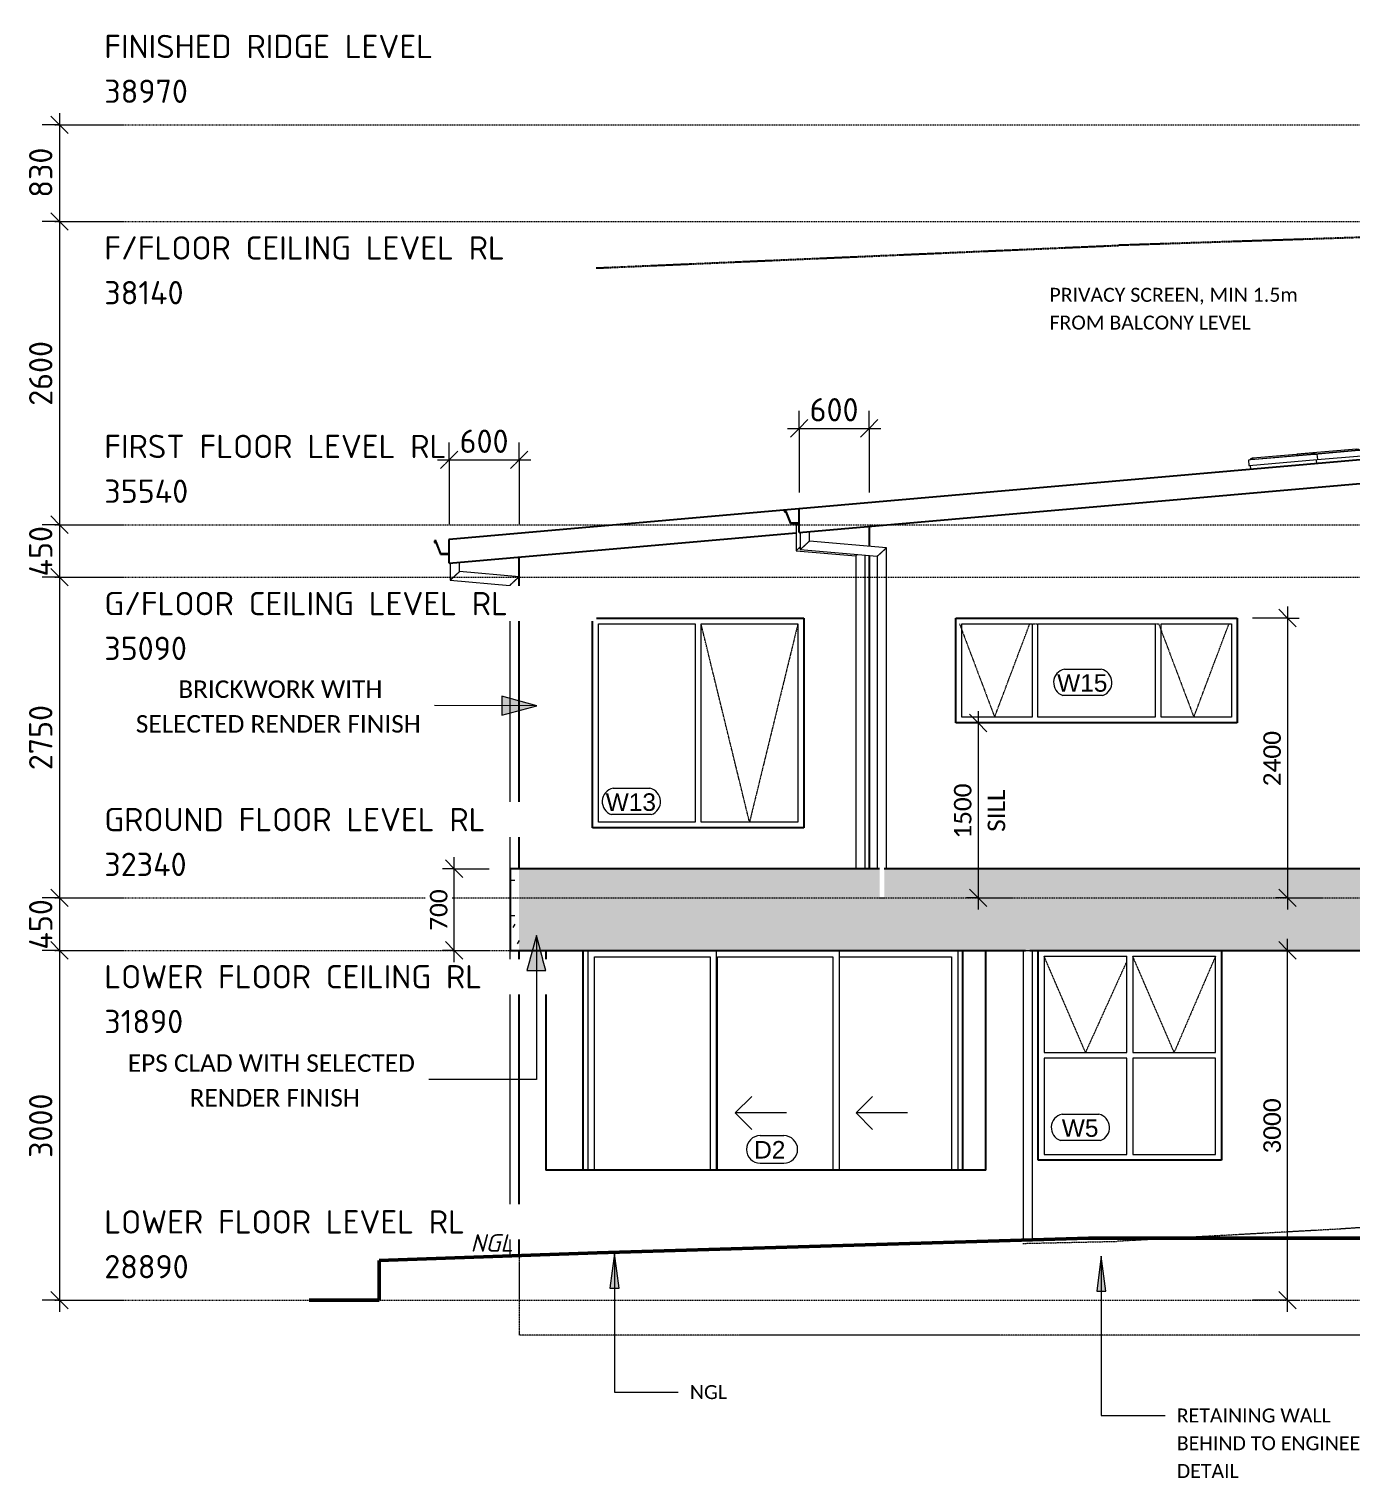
# Model space of a CAD drawing. Header units: millimetres. Extents: x -32501 to -4780, y 27365 to 40709.
# Drawn here: x -32501 to -21177, y 27365 to 39791 of the extents above; entities that cross this region are included whole.
import ezdxf

# ---------------------------------------------------------------- set-up
doc = ezdxf.new("R2010")
doc.units = ezdxf.units.MM
for name, pattern in [('Centre', [30, 12, -6, 6, -6]), ('Dash - Tight', [4.5, 3, -1.5]), ('Dash 1_1_', [2, 1, -1]), ('Dash 2_5mm', [5, 2.5, -2.5]), ('Overhead', [3.96875, 2.38125, -1.5875])]:
    doc.linetypes.add(name, pattern=pattern)
for name, color, linetype, lineweight in [('A-ANNO-DIMS', 211, 'Continuous', 9), ('A-ANNO-DIMS-100', 211, 'Continuous', 9), ('A-ANNO-IDEN', 131, 'Continuous', 9), ('A-DETL', 90, 'Continuous', 9), ('A-DETL-MEDM', 33, 'Continuous', 25), ('A-DETL-THIN', 151, 'Continuous', 9), ('A-DETL-WIDE', 214, 'Continuous', 50), ('A-DOOR', 31, 'Continuous', 9), ('A-DOOR-FRAM', 31, 'Continuous', 9), ('A-DOOR-IDEN', 31, 'Continuous', 9), ('A-FLOR-LEVL', 51, 'Continuous', 9), ('A-FLOR-OVHD', 1, 'Overhead', 9), ('A-GENM', 13, 'Continuous', 9), ('A-GLAZ', 151, 'Continuous', 9), ('A-GLAZ-IDEN', 152, 'Continuous', 9), ('A-WALL-PATT', 111, 'Continuous', 9), ('G-ANNO-TEXT', 231, 'Continuous', 9)]:
    doc.layers.add(name, color=color, linetype=linetype, lineweight=lineweight)
doc.styles.add('Arial', font='arial.ttf', dxfattribs={"height": 150})
doc.styles.add('Calibri', font='calibri.ttf', dxfattribs={"height": 150})
doc.styles.add('Calibri_1', font='calibri.ttf', dxfattribs={"height": 120})
doc.styles.add('ISOCPEUR', font='ISOCPEUR.ttf', dxfattribs={"height": 200})
doc.styles.add('ISOCPEUR_I', font='', dxfattribs={"height": 150})
doc.styles.get('ISOCPEUR_I').set_extended_font_data('ISOCPEUR', italic=True)
doc.dimstyles.new('1_5mm_Calibri_Orange', dxfattribs={"dimscale": 304.8, "dimtxt": 176.602264, "dimasz": 0.492126, "dimexe": 0.328084, "dimexo": 0.0625, "dimgap": 0, "dimtad": 1, "dimdec": 0, "dimzin": 0, "dimdsep": 46, "dimtxsty": 'Calibri', "dimblk1": 'OBLIQUE', "dimblk2": 'OBLIQUE', "dimsah": 1, "dimcen": 0.09, "dimdle": 0.328084, "dimazin": 0, "dimtfac": 1, "dimtdec": 4, "dimtix": 1, "dimtmove": 0, "dimatfit": 3, "dimfxl": 0.984252, "dimfxlon": 1, "dimtvp": 1, "dimtfill": 1, "dimtolj": 1, "dimtzin": 0, "dimarcsym": 2})
doc.dimstyles.new('2_0mm_ISOCPEUR_1', dxfattribs={"dimscale": 304.8, "dimtxt": 200.550994, "dimasz": 0.492126, "dimexe": 0.492126, "dimexo": 0.0625, "dimgap": 0, "dimtad": 1, "dimdec": 0, "dimzin": 0, "dimdsep": 46, "dimtxsty": 'ISOCPEUR', "dimblk1": 'OBLIQUE', "dimblk2": 'OBLIQUE', "dimsah": 1, "dimcen": 0.09, "dimdle": 0.328084, "dimazin": 0, "dimtfac": 1, "dimtdec": 4, "dimtix": 1, "dimtmove": 0, "dimatfit": 3, "dimfxl": 1.804462, "dimfxlon": 1, "dimtvp": 1, "dimtolj": 1, "dimtzin": 0, "dimarcsym": 2})
pattern_1 = [(0, (-17498.15, 1200), (406.4, 101.6), [33.528, -271.272, 33.528, -271.272, -1625.6]), (0, (-17498.15, 1200), (406.4, 101.6), [-609.6, 33.528, -576.072, 33.528, -271.272, -711.2]), (0, (-17498.15, 1200), (406.4, 101.6), [-1524, 33.528, -169.672, 33.528, -474.472]), (120, (-17345.75, 1250.8), (-291.18818, 301.15272), [33.528, -271.272, 33.528, -271.272, -1625.6]), (120, (-17345.75, 1250.8), (-291.18818, 301.15272), [-609.6, 33.528, -576.072, 33.528, -271.272, -711.2]), (120, (-17345.75, 1250.8), (-291.18818, 301.15272), [-1524, 33.528, -169.672, 33.528, -474.472]), (240, (-17294.95, 1454), (-115.21182, -402.75272), [33.528, -271.272, 33.528, -271.272, -1625.6]), (240, (-17294.95, 1454), (-115.21182, -402.75272), [-609.6, 33.528, -576.072, 33.528, -271.272, -711.2]), (240, (-17294.95, 1454), (-115.21182, -402.75272), [-1524, 33.528, -169.672, 33.528, -474.472])]

# ---------------------------------------------------------------- blocks, each defined once
blk = doc.blocks.new('VELUX FS   deck mounted   fixed - C01-1726125-lhs')
at = {"layer": 'A-GLAZ'}
for p, q in [((-21434, 36068), (-22060, 36014)), ((-22047, 36094), (-22043, 36048)), ((-22028, 36098), (-22046, 36095)), ((-22041, 36047), (-21459, 36098)), ((-22032, 36048), (-22029, 36016)), ((-22029, 36100), (-21480, 36148)), ((-22029, 36103), (-22029, 36100)), ((-22028, 36098), (-21481, 36146)), ((-21501, 36155), (-22010, 36111)), ((-21501, 36155), (-22010, 36111)), ((-21481, 36146), (-21462, 36146)), ((-21480, 36151), (-21480, 36148)), ((-21468, 36097), (-21465, 36066)), ((-21461, 36145), (-21457, 36099)), ((-21434, 36068), (-21434, 36066)), ((-22060, 36014), (-22060, 36012))]:
    blk.add_line(p, q, dxfattribs=at)
for points in [[(-22046, 36095), (-22046, 36095), (-22046, 36095), (-22046, 36095), (-22046, 36094), (-22047, 36094), (-22047, 36094), (-22047, 36094), (-22047, 36094)], [(-22029, 36100), (-22029, 36100), (-22029, 36100), (-22029, 36099), (-22028, 36099), (-22028, 36098), (-22028, 36098)], [(-22004, 36111), (-22008, 36111), (-22016, 36110), (-22024, 36108), (-22028, 36106)], [(-22016, 36110), (-22012, 36111), (-22008, 36111), (-22004, 36111)], [(-21506, 36155), (-21502, 36155), (-21498, 36156), (-21494, 36156)], [(-21506, 36155), (-21502, 36155), (-21494, 36156), (-21486, 36155), (-21482, 36154)], [(-21480, 36148), (-21480, 36148), (-21480, 36148), (-21480, 36147), (-21480, 36147), (-21481, 36146), (-21481, 36146)], [(-21462, 36146), (-21462, 36146), (-21462, 36146), (-21462, 36146), (-21462, 36146), (-21462, 36145), (-21461, 36145), (-21461, 36145), (-21461, 36145)]]:
    blk.add_open_spline(points, degree=3, dxfattribs=at)
for points, knots in [([(-22043, 36048), (-22043, 36048), (-22043, 36048), (-22042, 36047), (-22042, 36047), (-22042, 36047), (-22042, 36047), (-22042, 36047), (-22042, 36047), (-22042, 36047), (-22041, 36047), (-22041, 36047), (-22041, 36047), (-22041, 36047)], [0, 0, 0, 0, 0.0909091, 0.1363636, 0.1818182, 0.2272727, 0.2727273, 0.3181818, 0.3636364, 0.4090909, 0.4545455, 0.5, 0.5454545, 0.5454545, 0.5454545, 0.5454545]), ([(-22028, 36106), (-22028, 36106), (-22028, 36106), (-22028, 36106), (-22029, 36105), (-22029, 36105), (-22029, 36105), (-22029, 36104), (-22029, 36104), (-22029, 36103)], [0, 0, 0, 0, 0.2, 0.3, 0.4, 0.5, 0.6, 0.8, 1, 1, 1, 1]), ([(-21482, 36154), (-21482, 36154), (-21482, 36154), (-21481, 36154), (-21481, 36153), (-21481, 36153), (-21481, 36153), (-21480, 36152), (-21480, 36152), (-21480, 36151)], [0, 0, 0, 0, 0.2, 0.3, 0.4, 0.5, 0.6, 0.8, 1, 1, 1, 1]), ([(-21457, 36099), (-21457, 36099), (-21457, 36099), (-21457, 36099), (-21457, 36098), (-21458, 36098), (-21458, 36098), (-21458, 36098), (-21458, 36098), (-21458, 36098), (-21458, 36098), (-21458, 36098), (-21459, 36098), (-21459, 36098)], [0, 0, 0, 0, 0.0909091, 0.1363636, 0.1818182, 0.2272727, 0.2727273, 0.3181818, 0.3636364, 0.4090909, 0.4545455, 0.5, 0.5454545, 0.5454545, 0.5454545, 0.5454545])]:
    blk.add_open_spline(points, degree=3, knots=knots, dxfattribs=at)
blk = doc.blocks.new('AS_AA 0606 - 1518_2 PANEL HORIZONTAL_ - AA1818-1980610-lhs')
at = {"layer": 'A-GLAZ'}
for p, q in [((-27619, 32990), (-27619, 34690)), ((-27619, 34690), (-26789, 34690)), ((-26789, 34690), (-26789, 32990)), ((-26739, 32990), (-26739, 34690)), ((-26739, 34690), (-25909, 34690)), ((-25909, 34690), (-25909, 32990)), ((-26789, 32990), (-27619, 32990)), ((-25909, 32990), (-26739, 32990))]:
    blk.add_line(p, q, dxfattribs=at)
blk = doc.blocks.new('AS_AA 0622 - 1527_3 PANEL HORIZONTAL_ - AA0924-2012006-lhs')
at = {"layer": 'A-GLAZ'}
for p, q in [((-24504, 33890), (-24504, 34690)), ((-24504, 34690), (-23902, 34690)), ((-23902, 34690), (-23902, 33890)), ((-23852, 33890), (-23852, 34690)), ((-23852, 34690), (-22847, 34690)), ((-22847, 34690), (-22847, 33890)), ((-22797, 33890), (-22797, 34690)), ((-22797, 34690), (-22194, 34690)), ((-22194, 34690), (-22194, 33890)), ((-23902, 33890), (-24504, 33890)), ((-22847, 33890), (-23852, 33890)), ((-22194, 33890), (-22797, 33890))]:
    blk.add_line(p, q, dxfattribs=at)
blk = doc.blocks.new('VELUX FS   deck mounted   fixed - C01-V1-lhs')
at = {"layer": 'A-GLAZ'}
for p, q in [((-21121, 36189), (-21630, 36144)), ((-21121, 36189), (-21630, 36144)), ((-21481, 36146), (-21101, 36179)), ((-21480, 36148), (-21100, 36182)), ((-21101, 36179), (-21082, 36179)), ((-21100, 36185), (-21100, 36182)), ((-21081, 36178), (-21077, 36132)), ((-21458, 36098), (-21079, 36131)), ((-21055, 36102), (-21434, 36068)), ((-21088, 36130), (-21086, 36099)), ((-21055, 36102), (-21054, 36100))]:
    blk.add_line(p, q, dxfattribs=at)
for points in [[(-21126, 36188), (-21122, 36189), (-21118, 36189), (-21114, 36189)], [(-21126, 36188), (-21122, 36189), (-21114, 36189), (-21106, 36188), (-21102, 36187)], [(-21100, 36182), (-21100, 36181), (-21100, 36181), (-21100, 36180), (-21100, 36180), (-21101, 36179), (-21101, 36179)], [(-21082, 36179), (-21082, 36179), (-21082, 36179), (-21082, 36179), (-21082, 36179), (-21082, 36179), (-21081, 36178), (-21081, 36178), (-21081, 36178)], [(-21624, 36144), (-21628, 36144), (-21631, 36144), (-21634, 36143)], [(-21634, 36143), (-21631, 36144), (-21628, 36144), (-21624, 36144)]]:
    blk.add_open_spline(points, degree=3, dxfattribs=at)
for points, knots in [([(-21102, 36187), (-21102, 36187), (-21102, 36187), (-21101, 36187), (-21101, 36187), (-21101, 36186), (-21101, 36186), (-21100, 36185), (-21100, 36185), (-21100, 36185)], [0, 0, 0, 0, 0.2, 0.3, 0.4, 0.5, 0.6, 0.8, 1, 1, 1, 1]), ([(-21077, 36132), (-21077, 36132), (-21077, 36132), (-21077, 36132), (-21078, 36132), (-21078, 36132), (-21078, 36131), (-21078, 36131), (-21078, 36131), (-21078, 36131), (-21078, 36131), (-21078, 36131), (-21079, 36131), (-21079, 36131)], [0, 0, 0, 0, 0.0909091, 0.1363636, 0.1818182, 0.2272727, 0.2727273, 0.3181818, 0.3636364, 0.4090909, 0.4545455, 0.5, 0.5454545, 0.5454545, 0.5454545, 0.5454545])]:
    blk.add_open_spline(points, degree=3, knots=knots, dxfattribs=at)
blk = doc.blocks.new('Stacker Door - 3 Panel - XXF3032 SP-2545091-lhs')
at = {"layer": 'A-DOOR'}
for p, q in [((-27749, 31890), (-27749, 30004)), ((-27709, 31889), (-27709, 30004)), ((-27709, 31889), (-24539, 31889)), ((-24539, 31889), (-24539, 30004)), ((-24499, 30004), (-24499, 31890))]:
    blk.add_line(p, q, dxfattribs=at)
at = {"layer": 'A-DOOR-FRAM'}
for p, q in [((-27654, 30004), (-27654, 31835)), ((-27654, 31835), (-26663, 31835)), ((-26663, 31835), (-26663, 30004)), ((-26608, 30004), (-26608, 31889)), ((-26600, 30004), (-26600, 31835)), ((-26600, 31835), (-25609, 31835)), ((-25609, 31835), (-25609, 30004)), ((-25554, 30004), (-25554, 31889)), ((-25554, 31835), (-24594, 31835)), ((-24594, 31835), (-24594, 30004))]:
    blk.add_line(p, q, dxfattribs=at)
blk = doc.blocks.new('Custom - Equal Panel T _ M_4 PANEL VERTICAL_ - AF1815T SP-2446777-lhs')
at = {"layer": 'A-GLAZ'}
for p, q in [((-23849, 30090), (-23849, 31890)), ((-23799, 31840), (-23799, 31015)), ((-23799, 31840), (-23089, 31840)), ((-23089, 31015), (-23089, 31840)), ((-23039, 31840), (-22329, 31840)), ((-23039, 31840), (-23039, 31015)), ((-22329, 31015), (-22329, 31840)), ((-22279, 31890), (-22279, 30090)), ((-23799, 31015), (-23089, 31015)), ((-23799, 30965), (-23799, 30140)), ((-23089, 30965), (-23799, 30965)), ((-23089, 30140), (-23089, 30965)), ((-23039, 31015), (-22329, 31015)), ((-23039, 30965), (-23039, 30140)), ((-22329, 30965), (-23039, 30965)), ((-22329, 30140), (-22329, 30965)), ((-22279, 30090), (-23849, 30090)), ((-23799, 30140), (-23089, 30140)), ((-23039, 30140), (-22329, 30140))]:
    blk.add_line(p, q, dxfattribs=at)
blk = doc.blocks.new('Downpipe - 450 Eave-1917928-lhs')
at = {"layer": 'A-GENM'}
for p, q in [((-25889, 35475), (-25889, 35327)), ((-25809, 35400), (-25809, 35482)), ((-25889, 35327), (-25229, 35269)), ((-25149, 35342), (-25809, 35400)), ((-25149, 32590), (-25149, 35342)), ((-25229, 35269), (-25229, 32590)), ((-25209, 32340), (-25169, 32340))]:
    blk.add_line(p, q, dxfattribs=at)
for points in [[(-25809, 35400), (-25809, 35400), (-25810, 35399), (-25812, 35397), (-25815, 35395), (-25817, 35393), (-25819, 35391), (-25822, 35389), (-25825, 35386), (-25829, 35382), (-25832, 35380), (-25834, 35377), (-25837, 35375), (-25839, 35373), (-25842, 35371), (-25844, 35368), (-25847, 35366), (-25849, 35363), (-25852, 35361), (-25855, 35359), (-25857, 35356), (-25860, 35354), (-25862, 35352), (-25865, 35349), (-25867, 35347), (-25869, 35345), (-25872, 35343), (-25875, 35340), (-25877, 35338), (-25880, 35336), (-25882, 35334), (-25884, 35332), (-25887, 35329), (-25889, 35327), (-25889, 35327), (-25889, 35327)], [(-25149, 35342), (-25149, 35342), (-25150, 35342), (-25152, 35340), (-25155, 35337), (-25157, 35335), (-25159, 35333), (-25162, 35331), (-25165, 35328), (-25169, 35325), (-25172, 35322), (-25174, 35320), (-25177, 35317), (-25179, 35315), (-25182, 35313), (-25184, 35310), (-25187, 35308), (-25189, 35306), (-25192, 35303), (-25195, 35301), (-25197, 35298), (-25200, 35296), (-25202, 35294), (-25205, 35292), (-25207, 35289), (-25209, 35287), (-25212, 35285), (-25215, 35283), (-25217, 35280), (-25220, 35278), (-25222, 35276), (-25224, 35274), (-25227, 35272), (-25229, 35270), (-25229, 35269), (-25229, 35269)]]:
    blk.add_open_spline(points, degree=3, knots=[0, 0, 0, 0, 0.083333, 0.125, 0.166667, 0.208333, 0.229167, 0.25, 0.291667, 0.333333, 0.354167, 0.375, 0.395833, 0.416667, 0.4375, 0.458333, 0.479167, 0.5, 0.520833, 0.541667, 0.5625, 0.583333, 0.604167, 0.625, 0.645833, 0.666667, 0.6875, 0.708333, 0.75, 0.770833, 0.791667, 0.833333, 0.875, 0.916667, 1, 1, 1, 1], dxfattribs=at)
blk = doc.blocks.new('Downpipe - 450 Eave-1917949-lhs')
at = {"layer": 'A-GENM'}
for p, q in [((-28889, 35212), (-28889, 35065)), ((-28809, 35138), (-28809, 35219)), ((-28889, 35065), (-28379, 35020)), ((-28299, 35093), (-28809, 35138)), ((-28379, 35020), (-28379, 29271))]:
    blk.add_line(p, q, dxfattribs=at)
for points in [[(-28809, 35138), (-28809, 35138), (-28810, 35137), (-28812, 35135), (-28815, 35133), (-28817, 35131), (-28819, 35129), (-28822, 35127), (-28825, 35124), (-28829, 35120), (-28832, 35118), (-28834, 35115), (-28837, 35113), (-28839, 35111), (-28842, 35109), (-28844, 35106), (-28847, 35104), (-28849, 35101), (-28852, 35099), (-28855, 35097), (-28857, 35094), (-28860, 35092), (-28862, 35090), (-28865, 35087), (-28867, 35085), (-28869, 35083), (-28872, 35081), (-28875, 35078), (-28877, 35076), (-28880, 35074), (-28882, 35072), (-28884, 35070), (-28887, 35067), (-28889, 35065), (-28889, 35065), (-28889, 35065)], [(-28299, 35093), (-28299, 35093), (-28300, 35093), (-28302, 35091), (-28305, 35089), (-28307, 35086), (-28309, 35084), (-28312, 35082), (-28315, 35079), (-28319, 35076), (-28322, 35073), (-28324, 35071), (-28327, 35069), (-28329, 35066), (-28332, 35064), (-28334, 35062), (-28337, 35059), (-28339, 35057), (-28342, 35054), (-28345, 35052), (-28347, 35050), (-28350, 35047), (-28352, 35045), (-28355, 35043), (-28357, 35040), (-28359, 35038), (-28362, 35036), (-28365, 35034), (-28367, 35031), (-28370, 35029), (-28372, 35027), (-28374, 35025), (-28377, 35023), (-28379, 35021), (-28379, 35020), (-28379, 35020)]]:
    blk.add_open_spline(points, degree=3, knots=[0, 0, 0, 0, 0.083333, 0.125, 0.166667, 0.208333, 0.229167, 0.25, 0.291667, 0.333333, 0.354167, 0.375, 0.395833, 0.416667, 0.4375, 0.458333, 0.479167, 0.5, 0.520833, 0.541667, 0.5625, 0.583333, 0.604167, 0.625, 0.645833, 0.666667, 0.6875, 0.708333, 0.75, 0.770833, 0.791667, 0.833333, 0.875, 0.916667, 1, 1, 1, 1], dxfattribs=at)
blk = doc.blocks.new('Downpipe - 450 Eave-V3-lhs')
at = {"layer": 'A-GENM'}
for p, q in [((-23980, 31890), (-23980, 29405)), ((-23960, 31890), (-23940, 31890)), ((-23940, 31890), (-23920, 31890)), ((-23900, 29407), (-23900, 31890))]:
    blk.add_line(p, q, dxfattribs=at)
blk = doc.blocks.new('Downpipe - 450 Eave-1975806-lhs')
at = {"layer": 'A-GENM'}
for p, q in [((-25924, 35540), (-25924, 35317)), ((-25900, 35540), (-25924, 35540)), ((-25924, 35317), (-25414, 35272)), ((-25414, 35272), (-25414, 32590)), ((-25334, 32590), (-25334, 35278))]:
    blk.add_line(p, q, dxfattribs=at)
for points, knots in [([(-25890, 35349), (-25890, 35349), (-25890, 35348), (-25892, 35346), (-25895, 35344), (-25897, 35342), (-25900, 35339), (-25902, 35337), (-25904, 35335), (-25907, 35333), (-25910, 35330), (-25912, 35328), (-25915, 35326), (-25917, 35324), (-25919, 35322), (-25922, 35319), (-25924, 35317), (-25924, 35317), (-25924, 35317)], [0.5402469, 0.5402469, 0.5402469, 0.5402469, 0.5416667, 0.5625, 0.5833333, 0.6041667, 0.625, 0.6458333, 0.6666667, 0.6875, 0.7083333, 0.75, 0.7708333, 0.7916667, 0.8333333, 0.875, 0.9166667, 1, 1, 1, 1]), ([(-25402, 35284), (-25402, 35284), (-25403, 35283), (-25405, 35281), (-25407, 35279), (-25409, 35277), (-25412, 35275), (-25414, 35273), (-25414, 35272), (-25414, 35272)], [0.7369565, 0.7369565, 0.7369565, 0.7369565, 0.75, 0.7708333, 0.7916667, 0.8333333, 0.875, 0.9166667, 1, 1, 1, 1])]:
    blk.add_open_spline(points, degree=3, knots=knots, dxfattribs=at)
blk = doc.blocks.new('DIMBLOCK2-lhs')
at = {"layer": 'A-ANNO-DIMS-100'}
for p, q in [((-28899, 36096), (-28899, 36246)), ((-28899, 36096), (-28824, 36171)), ((-28299, 36096), (-28299, 36246)), ((-28299, 36096), (-28224, 36171)), ((-28999, 36096), (-28199, 36096)), ((-28899, 36096), (-28974, 36021)), ((-28899, 36096), (-28899, 35546)), ((-28299, 36096), (-28374, 36021)), ((-28299, 36096), (-28299, 35546))]:
    blk.add_line(p, q, dxfattribs=at)
at = {"layer": 'A-ANNO-DIMS-100', "color": 0, "insert": (-28809, 36356), "char_height": 200, "width": 504.03, "attachment_point": 1, "line_spacing_factor": 1.135194, "style": 'ISOCPEUR'}
blk.add_mtext('600', dxfattribs=at)
blk = doc.blocks.new('_Oblique')
at = {"color": 0, "linetype": 'ByBlock', "lineweight": -2}
blk.add_line((-0.5, -0.5), (0.5, 0.5), dxfattribs=at)
blk = doc.blocks.new('DIMBLOCK3-lhs')
at = {"layer": 'A-ANNO-DIMS-100'}
for p, q in [((-25899, 36366), (-25899, 36516)), ((-25899, 36366), (-25824, 36441)), ((-25299, 36366), (-25299, 36516)), ((-25299, 36366), (-25224, 36441)), ((-25999, 36366), (-25199, 36366)), ((-25899, 36366), (-25974, 36291)), ((-25899, 36366), (-25899, 35816)), ((-25299, 36366), (-25374, 36291)), ((-25299, 36366), (-25299, 35816))]:
    blk.add_line(p, q, dxfattribs=at)
at = {"layer": 'A-ANNO-DIMS-100', "color": 0, "insert": (-25809, 36626), "char_height": 200, "width": 504.03, "attachment_point": 1, "line_spacing_factor": 1.135194, "style": 'ISOCPEUR'}
blk.add_mtext('600', dxfattribs=at)
blk = doc.blocks.new('DIMBLOCK5-lhs')
at = {"layer": 'A-ANNO-DIMS-100'}
for p, q in [((-21713, 34740), (-21788, 34815)), ((-21713, 34840), (-21713, 32240)), ((-21713, 34740), (-22013, 34740)), ((-21713, 34740), (-21638, 34665)), ((-21713, 34740), (-21613, 34740)), ((-21713, 32340), (-21813, 32340)), ((-21713, 32340), (-21788, 32415)), ((-21713, 32340), (-21638, 32265)), ((-21713, 32340), (-21413, 32340))]:
    blk.add_line(p, q, dxfattribs=at)
at = {"layer": 'A-ANNO-DIMS-100', "color": 0, "insert": (-21920, 33297), "char_height": 150, "width": 583.66, "attachment_point": 1, "rotation": 90, "line_spacing_factor": 1.158048, "style": 'Calibri', "bg_fill": 3, "box_fill_scale": 1.25, "bg_fill_color": 9, "bg_fill_true_color": 13158600, "bg_fill_transparency": 0}
blk.add_mtext('2400', dxfattribs=at)
blk = doc.blocks.new('DIMBLOCK6-lhs')
at = {"layer": 'A-ANNO-DIMS-100'}
for p, q in [((-32239, 38970), (-32314, 39045)), ((-32239, 39070), (-32239, 38140)), ((-32239, 38970), (-32389, 38970)), ((-32239, 38970), (-32164, 38895)), ((-32239, 38970), (-31689, 38970)), ((-32239, 38140), (-32314, 38215)), ((-32239, 38140), (-32389, 38140)), ((-32239, 38140), (-32164, 38065)), ((-32239, 38140), (-31689, 38140))]:
    blk.add_line(p, q, dxfattribs=at)
at = {"layer": 'A-ANNO-DIMS-100', "color": 0, "insert": (-32500, 38345), "char_height": 200, "width": 504.03, "attachment_point": 1, "rotation": 90, "line_spacing_factor": 1.135194, "style": 'ISOCPEUR'}
blk.add_mtext('830', dxfattribs=at)
blk = doc.blocks.new('DIMBLOCK7-lhs')
at = {"layer": 'A-ANNO-DIMS-100'}
for p, q in [((-32239, 38140), (-32314, 38215)), ((-32239, 38140), (-32389, 38140)), ((-32239, 38140), (-32239, 35540)), ((-32239, 38140), (-32164, 38065)), ((-32239, 38140), (-31689, 38140)), ((-32239, 35540), (-32389, 35540)), ((-32239, 35540), (-32314, 35615)), ((-32239, 35540), (-32164, 35465)), ((-32239, 35540), (-31689, 35540))]:
    blk.add_line(p, q, dxfattribs=at)
at = {"layer": 'A-ANNO-DIMS-100', "color": 0, "insert": (-32500, 36560), "char_height": 200, "width": 672.04, "attachment_point": 1, "rotation": 90, "line_spacing_factor": 1.135194, "style": 'ISOCPEUR'}
blk.add_mtext('2600', dxfattribs=at)
blk = doc.blocks.new('DIMBLOCK8-lhs')
at = {"layer": 'A-ANNO-DIMS-100'}
for p, q in [((-32239, 35540), (-32389, 35540)), ((-32239, 35540), (-32314, 35615)), ((-32239, 35540), (-32239, 35090)), ((-32239, 35540), (-32164, 35465)), ((-32239, 35540), (-31689, 35540)), ((-32239, 35090), (-32389, 35090)), ((-32239, 35090), (-32314, 35165)), ((-32239, 35090), (-32164, 35015)), ((-32239, 35090), (-31689, 35090))]:
    blk.add_line(p, q, dxfattribs=at)
at = {"layer": 'A-ANNO-DIMS-100', "color": 0, "insert": (-32500, 35096), "char_height": 200, "width": 526.73, "attachment_point": 1, "rotation": 90, "line_spacing_factor": 1.135194, "style": 'ISOCPEUR'}
blk.add_mtext('450', dxfattribs=at)
blk = doc.blocks.new('DIMBLOCK9-lhs')
at = {"layer": 'A-ANNO-DIMS-100'}
for p, q in [((-32239, 35090), (-32389, 35090)), ((-32239, 35090), (-32314, 35165)), ((-32239, 35090), (-32239, 32340)), ((-32239, 35090), (-32164, 35015)), ((-32239, 35090), (-31689, 35090)), ((-32239, 32340), (-32389, 32340)), ((-32239, 32340), (-32314, 32415)), ((-32239, 32340), (-32164, 32265)), ((-32239, 32340), (-31689, 32340))]:
    blk.add_line(p, q, dxfattribs=at)
at = {"layer": 'A-ANNO-DIMS-100', "color": 0, "insert": (-32500, 33435), "char_height": 200, "width": 672.04, "attachment_point": 1, "rotation": 90, "line_spacing_factor": 1.135194, "style": 'ISOCPEUR'}
blk.add_mtext('2750', dxfattribs=at)
blk = doc.blocks.new('DIMBLOCK10-lhs')
at = {"layer": 'A-ANNO-DIMS-100'}
for p, q in [((-32239, 32340), (-32389, 32340)), ((-32239, 32340), (-32314, 32415)), ((-32239, 32340), (-32239, 31890)), ((-32239, 32340), (-32164, 32265)), ((-32239, 32340), (-31689, 32340)), ((-32239, 31890), (-32314, 31965)), ((-32239, 31890), (-32389, 31890)), ((-32239, 31890), (-32164, 31815)), ((-32239, 31890), (-31689, 31890))]:
    blk.add_line(p, q, dxfattribs=at)
at = {"layer": 'A-ANNO-DIMS-100', "color": 0, "insert": (-32500, 31896), "char_height": 200, "width": 526.73, "attachment_point": 1, "rotation": 90, "line_spacing_factor": 1.135194, "style": 'ISOCPEUR'}
blk.add_mtext('450', dxfattribs=at)
blk = doc.blocks.new('DIMBLOCK11-lhs')
at = {"layer": 'A-ANNO-DIMS-100'}
for p, q in [((-32239, 31890), (-32314, 31965)), ((-32239, 31890), (-32389, 31890)), ((-32239, 31890), (-32239, 28790)), ((-32239, 31890), (-32164, 31815)), ((-32239, 31890), (-31689, 31890)), ((-32239, 28890), (-32314, 28965)), ((-32239, 28890), (-32389, 28890)), ((-32239, 28890), (-32164, 28815)), ((-32239, 28890), (-31689, 28890))]:
    blk.add_line(p, q, dxfattribs=at)
at = {"layer": 'A-ANNO-DIMS-100', "color": 0, "insert": (-32500, 30110), "char_height": 200, "width": 672.04, "attachment_point": 1, "rotation": 90, "line_spacing_factor": 1.135194, "style": 'ISOCPEUR'}
blk.add_mtext('3000', dxfattribs=at)
blk = doc.blocks.new('DIMBLOCK12-lhs')
at = {"layer": 'A-ANNO-DIMS-100'}
for p, q in [((-24364, 33940), (-24364, 32240)), ((-24364, 33840), (-24464, 33840)), ((-24364, 33840), (-24439, 33915)), ((-24364, 33840), (-24289, 33765)), ((-24364, 33840), (-24064, 33840)), ((-24364, 32340), (-24464, 32340)), ((-24364, 32340), (-24439, 32415)), ((-24364, 32340), (-24289, 32265)), ((-24364, 32340), (-24064, 32340))]:
    blk.add_line(p, q, dxfattribs=at)
at = {"layer": 'A-ANNO-DIMS-100', "color": 0, "char_height": 150, "attachment_point": 1, "rotation": 90, "line_spacing_factor": 1.158048, "style": 'Calibri', "bg_fill": 3, "box_fill_scale": 1.25, "bg_fill_color": 9, "bg_fill_true_color": 13158600, "bg_fill_transparency": 0}
for s, insert, width in [('1500', (-24572, 32847), 583.66), ('SILL', (-24283, 32906), 441.22)]:
    blk.add_mtext(s, dxfattribs=dict(at, insert=insert, width=width))
blk = doc.blocks.new('Window Tag ELEVATION - Window Tag_Elevation-2303104-lhs')
at = {"layer": 'A-GLAZ-IDEN'}
for p, q in [((-11484, 37312), (-11170, 37312)), ((-11157, 37086), (-11498, 37086))]:
    blk.add_line(p, q, dxfattribs=at)
for centre, start, end in [((-11459, 37197), 102.445, 250.7813), ((-11195, 37197), 289.2187, 77.555)]:
    blk.add_arc(centre, 118, start, end, dxfattribs=at)
blk = doc.blocks.new('Door Tag Elevational - Door Tag_CB-2302819-lhs')
at = {"layer": 'A-DOOR-IDEN'}
for p, q in [((-26232, 30301), (-26030, 30301)), ((-26232, 30064), (-26030, 30064))]:
    blk.add_line(p, q, dxfattribs=at)
for centre, start, end in [((-26232, 30183), 90, 270), ((-26030, 30183), 270, 90)]:
    blk.add_arc(centre, 118, start, end, dxfattribs=at)
blk = doc.blocks.new('DIMBLOCK15-lhs')
at = {"layer": 'A-ANNO-DIMS-100'}
for p, q in [((-21713, 31890), (-21788, 31965)), ((-21713, 28790), (-21713, 31990)), ((-21713, 31890), (-22013, 31890)), ((-21713, 31890), (-21638, 31815)), ((-21713, 31890), (-21613, 31890)), ((-21713, 28890), (-21788, 28965)), ((-21713, 28890), (-22013, 28890)), ((-21713, 28890), (-21638, 28815)), ((-21713, 28890), (-21613, 28890))]:
    blk.add_line(p, q, dxfattribs=at)
at = {"layer": 'A-ANNO-DIMS-100', "color": 0, "insert": (-21920, 30147), "char_height": 150, "width": 583.66, "attachment_point": 1, "rotation": 90, "line_spacing_factor": 1.158048, "style": 'Calibri', "bg_fill": 3, "box_fill_scale": 1.25, "bg_fill_color": 9, "bg_fill_true_color": 13158600, "bg_fill_transparency": 0}
blk.add_mtext('3000', dxfattribs=at)
blk = doc.blocks.new('DIMBLOCK17-lhs')
at = {"layer": 'A-ANNO-DIMS-100'}
for p, q in [((-28856, 31790), (-28856, 32690)), ((-28856, 32590), (-28956, 32590)), ((-28856, 32590), (-28931, 32665)), ((-28856, 32590), (-28781, 32515)), ((-28856, 32590), (-28556, 32590)), ((-28856, 31890), (-28931, 31965)), ((-28856, 31890), (-28956, 31890)), ((-28856, 31890), (-28781, 31815)), ((-28856, 31890), (-28556, 31890))]:
    blk.add_line(p, q, dxfattribs=at)
at = {"layer": 'A-ANNO-DIMS-100', "color": 0, "insert": (-29064, 32058), "char_height": 150, "width": 437.74, "attachment_point": 1, "rotation": 90, "line_spacing_factor": 1.158048, "style": 'Calibri', "bg_fill": 3, "box_fill_scale": 1.25, "bg_fill_color": 9, "bg_fill_true_color": 13158600, "bg_fill_transparency": 0}
blk.add_mtext('700', dxfattribs=at)

msp = doc.modelspace()

# ---------------------------------------------------------------- hatches: boundary and pattern name
at = {"layer": 'A-ANNO-IDEN'}
msp.add_hatch(color=256, dxfattribs=at).paths.add_polyline_path([(-28146.6, 33988.3), (-28446.6, 34068.8), (-28446.7, 33908.1)])
at = {"layer": 'A-WALL-PATT'}
h = msp.add_hatch(dxfattribs=at)
h.set_pattern_fill('FP_1', color=256, style=0, pattern_type=2)
h.set_pattern_definition(pattern_1)
h.paths.add_polyline_path([(-28299.5, 31890), (-28299.5, 32590), (-28374.5, 32590), (-28374.5, 31890), (-28353.5, 31890)])
h = msp.add_hatch(dxfattribs=at)
h.set_pattern_fill('FP_1', color=256, style=0, pattern_type=2)
h.set_pattern_definition(pattern_1)
h.paths.add_polyline_path([(-28299.5, 31890), (-18042, 31890), (-18042.1, 32590), (-25169.2, 32590), (-25169.5, 32340), (-25209.7, 32340), (-25209.7, 32590), (-28299.5, 32590), (-28299.5, 31924.3)])
h = msp.add_hatch(dxfattribs=at)
h.set_pattern_fill('FP_1', color=256, style=0, pattern_type=2)
h.set_pattern_definition(pattern_1)
h.paths.add_polyline_path([(-28299.5, 31890), (-28299.5, 31924.3), (-28299.5, 31924.3)])
at = {"layer": 'G-ANNO-TEXT'}
for points in [[(-27481.8, 29291.7), (-27521.3, 28991.7), (-27442.3, 28991.7)], [(-23308.6, 29267.8), (-23348.1, 28967.8), (-23269.1, 28967.8)]]:
    msp.add_hatch(color=7, dxfattribs=at).paths.add_polyline_path(points)

# ---------------------------------------------------------------- linework, layer by layer
at = {"layer": 'A-ANNO-IDEN'}
for p, q in [((-28446.6, 34068.8), (-28446.7, 33908.1)), ((-28146.6, 33988.3), (-28446.6, 34068.8)), ((-28146.6, 33988.3), (-29025, 33988.8)), ((-28446.7, 33908.1), (-28146.6, 33988.3)), ((-28151.6, 30781.8), (-29073, 30782.3))]:
    msp.add_line(p, q, dxfattribs=at)
at = {"layer": 'A-DETL', "linetype": 'Dash 2_5mm', "lineweight": 25}
for p in [(-18700, 38081.3), (-27638.4, 37741.7)]:
    msp.add_line(p, (-23162.6, 37935.8), dxfattribs=at)
at = {"layer": 'A-DETL', "linetype": 'Dash 2_5mm'}
for p, q in [((-26324.5, 32990), (-26739.5, 34690)), ((-25909.5, 34690), (-26324.5, 32990)), ((-24524.5, 34690), (-24223.2, 33890)), ((-24223.2, 33890), (-23922, 34690)), ((-23922, 34690), (-22817, 34690)), ((-22817, 34690), (-22515.7, 33890)), ((-22515.7, 33890), (-22214.5, 34690)), ((-21259.5, 29500.1), (-23174.4, 29394.5)), ((-23981.2, 29376.8), (-23174.4, 29394.5))]:
    msp.add_line(p, q, dxfattribs=at)
at = {"layer": 'A-DETL', "linetype": 'Dash - Tight'}
msp.add_line((-16480, 29827.4), (-21272.3, 29499.4), dxfattribs=at)
at = {"layer": 'A-DETL', "linetype": 'Dash 1_1_'}
for p in [(-28299.5, 29273.4), (-9569.5, 28590.1)]:
    msp.add_line(p, (-28299.5, 28590.1), dxfattribs=at)
at = {"layer": 'A-DETL-MEDM'}
for p, q in [((-17949.5, 36371.2), (-25899.5, 35675.6)), ((-25899.5, 35473.9), (-17949.5, 36169.4)), ((-25902.6, 35675.3), (-28899.5, 35413.2)), ((-25899.5, 35675.6), (-25902.6, 35675.6)), ((-25902.6, 35675.6), (-25902.6, 35553.9)), ((-25899.5, 35473.9), (-25899.5, 35675.6)), ((-26011.8, 35662.9), (-26024.5, 35662.9)), ((-26024.5, 35662.9), (-26024.5, 35650.2)), ((-26024.5, 35650.2), (-26011.8, 35650.2)), ((-26021.3, 35653.4), (-26021.3, 35659.8)), ((-26021.3, 35659.8), (-26011.8, 35659.8)), ((-26009.4, 35653.4), (-26021.3, 35653.4)), ((-26011.8, 35659.8), (-26011.8, 35662.9)), ((-26011.8, 35650.2), (-25973.7, 35550.7)), ((-25971.3, 35553.9), (-26009.4, 35653.4)), ((-25973.7, 35550.7), (-25899.5, 35550.7)), ((-25902.6, 35553.9), (-25971.3, 35553.9)), ((-28899.5, 35211.4), (-25924.5, 35471.7)), ((-25299.5, 35526.4), (-25299.5, 35355.4)), ((-29011.8, 35400.5), (-29024.5, 35400.5)), ((-29024.5, 35400.5), (-29024.5, 35387.8)), ((-29024.5, 35387.8), (-29011.8, 35387.8)), ((-29021.3, 35390.9), (-29021.3, 35397.3)), ((-29021.3, 35397.3), (-29011.8, 35397.3)), ((-29009.4, 35390.9), (-29021.3, 35390.9)), ((-29011.8, 35397.3), (-29011.8, 35400.5)), ((-29011.8, 35387.8), (-28973.7, 35288.2)), ((-28971.3, 35291.4), (-29009.4, 35390.9)), ((-28902.6, 35291.4), (-28971.3, 35291.4)), ((-28899.5, 35413.2), (-28902.6, 35413.2)), ((-28902.6, 35413.2), (-28902.6, 35291.4)), ((-28899.5, 35211.4), (-28899.5, 35413.2)), ((-28973.7, 35288.2), (-28899.5, 35288.2)), ((-28299.5, 32590), (-28299.5, 35263.9)), ((-25299.5, 35275.2), (-25299.5, 32590)), ((-27669.5, 32940), (-27669.5, 34740)), ((-27669.5, 34740), (-25859.5, 34740)), ((-25859.5, 34740), (-25859.5, 32940)), ((-24554.5, 33840), (-24554.5, 34740)), ((-24554.5, 34740), (-22144.5, 34740)), ((-22144.5, 34740), (-22144.5, 33840)), ((-22144.5, 33840), (-24554.5, 33840)), ((-25859.5, 32940), (-27669.5, 32940)), ((-28374.5, 31890), (-28374.5, 32590)), ((-25209.5, 32590), (-28374.5, 32590)), ((-18042, 32590), (-25169.5, 32590)), ((-28374.5, 31890), (-23959, 31890)), ((-28299.5, 29273.4), (-28299.5, 31890)), ((-28069.5, 31890), (-28069.5, 30004)), ((-27749.5, 30004), (-27749.5, 31890)), ((-24499.5, 31890), (-24499.5, 30004)), ((-24299.5, 30004), (-24299.5, 31890)), ((-23920.7, 31890), (-18203.6, 31890)), ((-23849.5, 30090), (-23849.5, 31890)), ((-22279.5, 31890), (-22279.5, 30090)), ((-22279.5, 30090), (-23849.5, 30090)), ((-24299.5, 30004), (-28069.5, 30004))]:
    msp.add_line(p, q, dxfattribs=at)
at = {"layer": 'A-DETL-THIN'}
for p, q in [((-26446.3, 30496), (-26304.9, 30637.5)), ((-25410.2, 30496), (-25268.8, 30637.5)), ((-26006.3, 30496), (-26446.3, 30496)), ((-26446.3, 30496), (-26304.9, 30354.6)), ((-24970.2, 30496), (-25410.2, 30496)), ((-25410.2, 30496), (-25268.8, 30354.6))]:
    msp.add_line(p, q, dxfattribs=at)
at = {"layer": 'A-DETL-WIDE'}
for p, q in [((-23417.4, 29421.8), (-27630, 29296.7)), ((-15739.5, 29421.8), (-23417.4, 29421.8)), ((-27630, 29296.7), (-29499.5, 29231.5)), ((-29499.5, 29231.5), (-29499.5, 28890)), ((-29499.5, 28890), (-30099.5, 28890))]:
    msp.add_line(p, q, dxfattribs=at)
at = {"layer": 'A-FLOR-LEVL', "linetype": 'Centre'}
for p, q in [((-32279.9, 38970), (-5075.1, 38970)), ((-32279.9, 38140), (-5075.1, 38140)), ((-32279.9, 35540), (-5075.1, 35540)), ((-32279.9, 35090), (-5075.1, 35090)), ((-32279.9, 32340), (-5075.1, 32340)), ((-32279.9, 31890), (-5075.1, 31890)), ((-32279.9, 28890), (-9569.5, 28890))]:
    msp.add_line(p, q, dxfattribs=at)
at = {"layer": 'A-FLOR-OVHD'}
for p, q in [((-23444.5, 31015), (-23799.5, 31840)), ((-22684.5, 31015), (-23039.5, 31840)), ((-22329.5, 31840), (-22684.5, 31015)), ((-23089.5, 31798.4), (-23444.5, 31015))]:
    msp.add_line(p, q, dxfattribs=at)
at = {"layer": 'G-ANNO-TEXT', "color": 7}
for p, q in [((-27481.8, 29291.7), (-27521.3, 28991.7)), ((-27442.3, 28991.7), (-27481.8, 29291.7)), ((-27481.8, 29291.7), (-27481.8, 28101.7)), ((-23308.6, 29267.8), (-23348.1, 28967.8)), ((-23269.1, 28967.8), (-23308.6, 29267.8)), ((-23308.6, 29267.8), (-23308.6, 27901.1)), ((-27521.3, 28991.7), (-27442.3, 28991.7)), ((-23348.1, 28967.8), (-23269.1, 28967.8)), ((-27481.8, 28101.7), (-26935.2, 28101.7)), ((-23308.6, 27901.1), (-22762, 27901.1))]:
    msp.add_line(p, q, dxfattribs=at)

# ---------------------------------------------------------------- block references
at = {"layer": 'A-DOOR'}
msp.add_blockref('Stacker Door - 3 Panel - XXF3032 SP-2545091-lhs', (0, 0), dxfattribs=at)
at = {"layer": 'A-DOOR-IDEN'}
msp.add_blockref('Door Tag Elevational - Door Tag_CB-2302819-lhs', (0, 0), dxfattribs=at)
at = {"layer": 'A-GENM'}
for name in ['Downpipe - 450 Eave-1975806-lhs', 'Downpipe - 450 Eave-1917928-lhs', 'Downpipe - 450 Eave-1917949-lhs', 'Downpipe - 450 Eave-V3-lhs']:
    msp.add_blockref(name, (0, 0), dxfattribs=at)
at = {"layer": 'A-GLAZ'}
for name in ['VELUX FS   deck mounted   fixed - C01-V1-lhs', 'VELUX FS   deck mounted   fixed - C01-1726125-lhs', 'AS_AA 0606 - 1518_2 PANEL HORIZONTAL_ - AA1818-1980610-lhs', 'AS_AA 0622 - 1527_3 PANEL HORIZONTAL_ - AA0924-2012006-lhs', 'Custom - Equal Panel T _ M_4 PANEL VERTICAL_ - AF1815T SP-2446777-lhs']:
    msp.add_blockref(name, (0, 0), dxfattribs=at)
at = {"layer": 'A-GLAZ-IDEN'}
for p in [(-12140.5, -3010), (-16010, -4031.7), (-12160.5, -6826.9)]:
    msp.add_blockref('Window Tag ELEVATION - Window Tag_Elevation-2303104-lhs', p, dxfattribs=at)

# ---------------------------------------------------------------- texts
at = {"layer": 'A-ANNO-IDEN', "char_height": 150, "attachment_point": 1, "style": 'Calibri'}
for s, insert, width in [('BRICKWORK WITH', (-31221.2, 34204.8), 2212.657), ('SELECTED RENDER FINISH', (-31585, 33907.1), 3094.514), ('EPS CLAD WITH SELECTED', (-31653, 30998.3), 3118.564), ('RENDER FINISH', (-31123.8, 30700.6), 1843.881)]:
    msp.add_mtext(s, dxfattribs=dict(at, insert=insert, width=width))
at = {"layer": 'A-DOOR-IDEN', "insert": (-26284.7, 30254.8), "char_height": 150, "width": 328.692, "attachment_point": 1, "style": 'Arial'}
msp.add_mtext('D2', dxfattribs=at)
at = {"layer": 'A-FLOR-LEVL', "char_height": 200, "attachment_point": 1, "style": 'ISOCPEUR', "bg_fill": 3, "box_fill_scale": 1.25, "bg_fill_color": 9, "bg_fill_true_color": 13158600, "bg_fill_transparency": 0}
for s, insert, width in [('FINISHED RIDGE LEVEL', (-31855.1, 39741.4), 3383.121), ('38970', (-31855.1, 39357.4), 881.856), ('38140', (-31855.1, 37629.8), 849.789), ('FIRST FLOOR LEVEL RL', (-31855.1, 36311.4), 3567.509), ('35540', (-31855.1, 35927.4), 905.907), ('35090', (-31855.1, 34579.8), 881.856), ('32340', (-31855.1, 32727.4), 905.907), ('31890', (-31855.1, 31379.8), 825.738), ('28890', (-31855.1, 29277.4), 881.856)]:
    msp.add_mtext(s, dxfattribs=dict(at, insert=insert, width=width))
at = {"layer": 'A-GLAZ-IDEN', "char_height": 150, "attachment_point": 1, "style": 'Arial'}
for s, insert, width in [('W15', (-23687.4, 34258.1), 545.147), ('W13', (-27557, 33236.4), 545.147), ('W5', (-23647.4, 30441.2), 400.844)]:
    msp.add_mtext(s, dxfattribs=dict(at, insert=insert, width=width))
at = {"layer": 'G-ANNO-TEXT', "color": 7, "char_height": 120, "attachment_point": 1, "style": 'Calibri_1'}
for s, insert, width in [('PRIVACY SCREEN, MIN 1.5m ', (-23753.2, 37571.6), 2701.687), ('FROM BALCONY LEVEL', (-23753.2, 37333.5), 2140.506), ('NGL', (-26835.2, 28161.7), 392.827), ('RETAINING WALL ', (-22662, 27961.1), 1699.578), ('BEHIND TO ENGINEERS ', (-22662, 27723), 2244.725), ('DETAIL', (-22662, 27484.9), 657.384)]:
    msp.add_mtext(s, dxfattribs=dict(at, insert=insert, width=width))

# ---------------------------------------------------------------- dimensions: what is measured, and where the dimension line sits
at = {"layer": 'A-ANNO-DIMS'}
dim = msp.add_linear_dim(base=(-25299.5, 36365.9), p1=(-25899.5, 35815.9), p2=(-25299.5, 35815.9), dimstyle='2_0mm_ISOCPEUR_1', override={"dimpost": '<>', "dimfxl": 600}, dxfattribs=at)
dim.commit()
dim.dimension.update_dxf_attribs({"geometry": 'DIMBLOCK3-lhs', "text_midpoint": (-25599.5, 36465.9)})

# ---------------------------------------------------------------- next in the draw order: texts
at = {"layer": 'A-FLOR-LEVL', "char_height": 200, "attachment_point": 1, "style": 'ISOCPEUR', "bg_fill": 3, "box_fill_scale": 1.25, "bg_fill_color": 9, "bg_fill_true_color": 13158600, "bg_fill_transparency": 0}
for s, insert, width in [('F/FLOOR CEILING LEVEL RL', (-31855.1, 38013.8), 4144.724), ('G/FLOOR CEILING LEVEL RL', (-31855.1, 34963.8), 4168.775), ('GROUND FLOOR LEVEL RL', (-31855.1, 33111.4), 3920.252), ('LOWER FLOOR CEILING RL', (-31855.1, 31763.8), 3888.184), ('LOWER FLOOR LEVEL RL', (-31855.1, 29661.4), 3743.881)]:
    msp.add_mtext(s, dxfattribs=dict(at, insert=insert, width=width))

# ---------------------------------------------------------------- next in the draw order: dimensions: what is measured, and where the dimension line sits
at = {"layer": 'A-ANNO-DIMS'}
dim = msp.add_linear_dim(base=(-28299.5, 36095.8), p1=(-28899.5, 35545.8), p2=(-28299.5, 35545.8), dimstyle='2_0mm_ISOCPEUR_1', override={"dimpost": '<>', "dimfxl": 600}, dxfattribs=at)
dim.commit()
dim.dimension.update_dxf_attribs({"geometry": 'DIMBLOCK2-lhs', "text_midpoint": (-28599.5, 36195.8)})
for base, p1, p2, override, picture, middle in [((-21712.5, 32340), (-22012.5, 34740), (-21412.5, 32340), {"dimpost": '<>', "dimfxl": 2473.863375}, 'DIMBLOCK5-lhs', (-21789.4, 33540)), ((-21712.5, 31890), (-22012.5, 28890), (-22012.5, 31890), {"dimpost": '<>', "dimfxl": 3000}, 'DIMBLOCK15-lhs', (-21789.4, 30390))]:
    dim = msp.add_linear_dim(base=base, p1=p1, p2=p2, angle=90, dimstyle='1_5mm_Calibri_Orange', override=override, dxfattribs=at)
    dim.commit()
    dim.dimension.update_dxf_attribs({"geometry": picture, "text_midpoint": middle})
dim = msp.add_linear_dim(base=(-24364.3, 32340), p1=(-24064.3, 33840), p2=(-24064.3, 32340), angle=90, text='<>\\XSILL', dimstyle='1_5mm_Calibri_Orange', override={"dimpost": '<>', "dimfxl": 1500}, dxfattribs=at)
dim.commit()
dim.dimension.update_dxf_attribs({"geometry": 'DIMBLOCK12-lhs', "text_midpoint": (-24364.3, 33090)})

# ---------------------------------------------------------------- next in the draw order: hatches: boundary and pattern name
at = {"layer": 'A-ANNO-IDEN'}
msp.add_hatch(color=256, dxfattribs=at).paths.add_polyline_path([(-28151.6, 32017.7), (-28232, 31717.7), (-28071.2, 31717.7)])

# ---------------------------------------------------------------- next in the draw order: linework, layer by layer
for p, q in [((-28151.6, 32017.7), (-28232, 31717.7)), ((-28071.2, 31717.7), (-28151.6, 32017.7)), ((-28151.6, 32017.7), (-28151.6, 30781.8)), ((-28232, 31717.7), (-28071.2, 31717.7))]:
    msp.add_line(p, q, dxfattribs=at)

# ---------------------------------------------------------------- next in the draw order: texts
at = {"layer": 'G-ANNO-TEXT', "color": 7, "insert": (-28716.4, 29455.8), "char_height": 150, "width": 416.877, "attachment_point": 1, "style": 'ISOCPEUR_I'}
msp.add_mtext('NGL', dxfattribs=at)

# ---------------------------------------------------------------- next in the draw order: dimensions: what is measured, and where the dimension line sits
at = {"layer": 'A-ANNO-DIMS'}
for base, p1, p2, dimstyle, override, picture, middle in [((-32239.5, 38140), (-31689.5, 38970), (-31689.5, 38140), '2_0mm_ISOCPEUR_1', {"dimpost": '<>', "dimfxl": 829.983894}, 'DIMBLOCK6-lhs', (-32339.5, 38555)), ((-32239.5, 35540), (-31689.5, 38140), (-31689.5, 35540), '2_0mm_ISOCPEUR_1', {"dimpost": '<>', "dimfxl": 2600}, 'DIMBLOCK7-lhs', (-32339.5, 36840)), ((-32239.5, 35090), (-31689.5, 35540), (-31689.5, 35090), '2_0mm_ISOCPEUR_1', {"dimpost": '<>', "dimfxl": 450}, 'DIMBLOCK8-lhs', (-32339.5, 35315)), ((-32239.5, 32340), (-31689.5, 35090), (-31689.5, 32340), '2_0mm_ISOCPEUR_1', {"dimpost": '<>', "dimfxl": 2750}, 'DIMBLOCK9-lhs', (-32339.5, 33715)), ((-28855.9, 32590), (-28555.9, 31890), (-28555.9, 32590), '1_5mm_Calibri_Orange', {"dimpost": '<>', "dimfxl": 700}, 'DIMBLOCK17-lhs', (-28932.8, 32240)), ((-32239.5, 31890), (-31689.5, 32340), (-31689.5, 31890), '2_0mm_ISOCPEUR_1', {"dimpost": '<>', "dimfxl": 450}, 'DIMBLOCK10-lhs', (-32339.5, 32115)), ((-32239.5, 28890), (-31689.5, 31890), (-31689.5, 28890), '2_0mm_ISOCPEUR_1', {"dimpost": '<>', "dimfxl": 3000}, 'DIMBLOCK11-lhs', (-32339.5, 30390))]:
    dim = msp.add_linear_dim(base=base, p1=p1, p2=p2, angle=90, dimstyle=dimstyle, override=override, dxfattribs=at)
    dim.commit()
    dim.dimension.update_dxf_attribs({"geometry": picture, "text_midpoint": middle})

doc.saveas('drawing.dxf')
